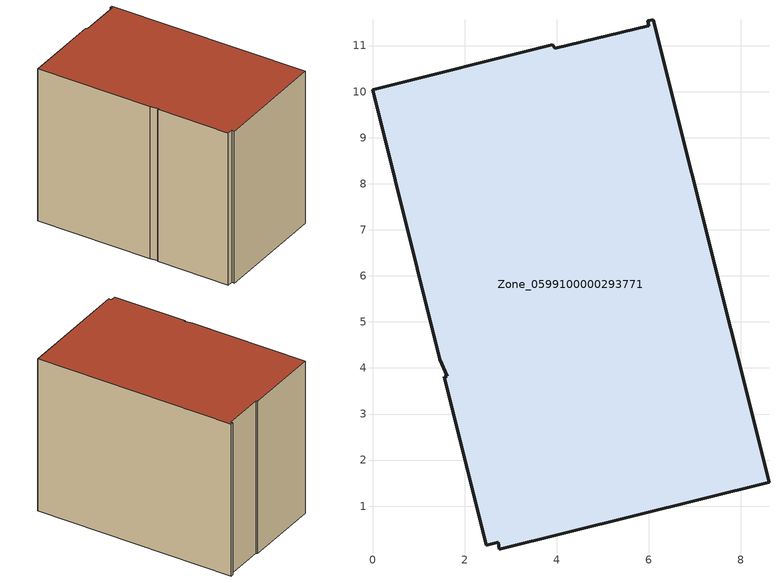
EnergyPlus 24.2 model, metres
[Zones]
Zone_0599100000293771
 floor ground (C_G): 5.98,11.53 6.1,11.56 8.61,1.52 2.76,0.06 2.73,0.21 2.47,0.15 1.56,3.81 1.62,3.82 1.46,4.19 0,10.04 3.9,11.02 3.96,10.94 6,11.43 z0
 wall outside (C_F): 6.1,11.56 5.98,11.53 6,11.43 3.96,10.94 3.9,11.02 0,10.04 1.46,4.19 1.62,3.82 1.56,3.81 2.47,0.15 2.73,0.21 2.76,0.06 8.61,1.52 6.1,11.56 z0:8.15
 roof outside (C_R): 2.76,0.06 8.61,1.52 6.1,11.56 5.98,11.53 6,11.43 3.96,10.94 3.9,11.02 0,10.04 1.46,4.19 1.62,3.82 1.56,3.81 2.47,0.15 2.73,0.21 z8.15
[BUILDING]
Pand.0599100000293771: North Axis=0; Terrain=City; Loads Convergence Tolerance Value=0.04; Temperature Convergence Tolerance Value=0.4; Solar Distribution=FullExterior; Maximum Number of Warmup Days=25; Minimum Number of Warmup Days=1
[Site:Location]
Rotterdam.The.Hague.AP_ZH_NLD Design_Conditions: Latitude=51.96; Longitude=4.45; Time Zone=1; Elevation=-4.5
[SITE:GROUNDTEMPERATURE:BUILDINGSURFACE]
18, 18, 18, 18, 18, 18, 18, 18, 18, 18, 18, 18
[MATERIAL] Thermal Absorptance=0.9; Solar Absorptance=0.7; Visible Absorptance=0.7
Name | Roughness | Thickness | Conductivity | Density | Specific Heat
G.TC.1965-1974 | MediumSmooth | 0.15 | 0.882353 | 540 | 1210
F.TC.1965-1974 | Rough | 0.3 | 0.697674 | 1920 | 840
R.TC.1965-1974 | MediumRough | 0.2 | 0.232558 | 1500 | 1000
[CONSTRUCTION]
C_G: G.TC.1965-1974
C_F: F.TC.1965-1974
C_R: R.TC.1965-1974
[ZONE]
Zone_0599100000293771: Type=1; Multiplier=1; Ceiling Height=Autocalculate; Volume=Autocalculate; Floor Area=autocalculate; Part of Total Floor Area=Yes
[ZONEINFILTRATION:DESIGNFLOWRATE]
Infil_Zone_0599100000293771: Zone or ZoneList or Space or SpaceList=Zone_0599100000293771; Schedule=AlwaysOn; Design Flow Rate Calculation Method=Flow/Area; Flow Rate per Floor Area=0.003; Constant Term Coefficient=1; Temperature Term Coefficient=0; Velocity Term Coefficient=0; Velocity Squared Term Coefficient=0
[HVACTEMPLATE:ZONE:IDEALLOADSAIRSYSTEM]
Zone_0599100000293771: Maximum Heating Supply Air Temperature=50; Minimum Cooling Supply Air Temperature=13; Maximum Heating Supply Air Humidity Ratio=0.0156; Minimum Cooling Supply Air Humidity Ratio=0.0077; Heating Limit=NoLimit; Cooling Limit=NoLimit; Dehumidification Control Type=ConstantSensibleHeatRatio; Cooling Sensible Heat Ratio=0.7; Dehumidification Setpoint=60; Humidification Control Type=None; Humidification Setpoint=30; Outdoor Air Method=None; Outdoor Air Flow Rate per Person=0.00944; Outdoor Air Flow Rate per Zone Floor Area=0; Outdoor Air Flow Rate per Zone=0; Demand Controlled Ventilation Type=None; Outdoor Air Economizer Type=NoEconomizer; Heat Recovery Type=None; Sensible Heat Recovery Effectiveness=0.7; Latent Heat Recovery Effectiveness=0.65
[ZONECONTROL:THERMOSTAT]
ThermostatControl_Zone_0599100000293771: Zone or ZoneList=Zone_0599100000293771; Control Type Schedule=DualSetpointControlType; Control 1=Thermostat_Zone_0599100000293771; Temperature Difference Between Cutout And Setpoint=0
[THERMOSTATSETPOINT:DUALSETPOINT]
Thermostat_Zone_0599100000293771: Heating Setpoint Temperature Schedule=HeatingSetpoint_Zone_0599100000293771; Cooling Setpoint Temperature Schedule=CoolingSetpoint_Zone_0599100000293771
[SCHEDULE:COMPACT]
HeatingSetpoint_Zone_0599100000293771: Through: 12/31, For: AllDays, Until: 24:00, 21
CoolingSetpoint_Zone_0599100000293771: Through: 12/31, For: AllDays, Until: 24:00, 24
DualSetpointControlType: Through: 12/31, For: AllDays, Until: 24:00, 4
AlwaysOn: Through: 12/31, For: AllDays, Until: 24:00, 1
